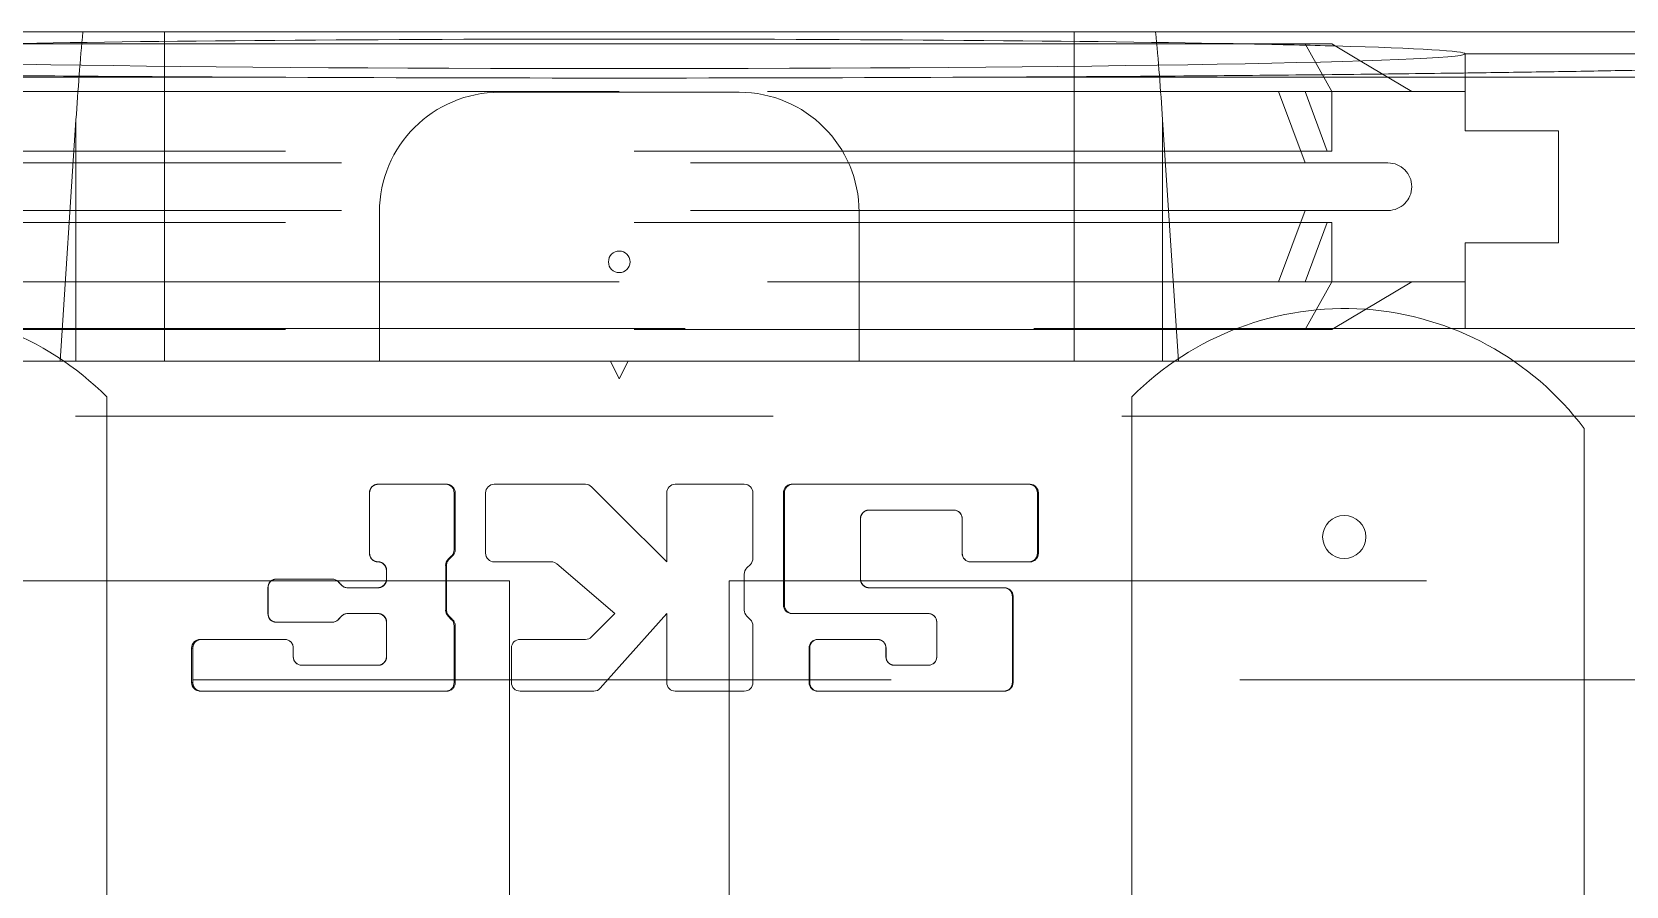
# Model space of a CAD drawing. Header units: millimetres. Extents: x -654804 to -654016, y 0 to 722.
# Drawn here: x -654501.7 to -654429.1, y 275.5 to 314.4 of the extents above; entities that cross this region are included whole.
import ezdxf

# ---------------------------------------------------------------- set-up
doc = ezdxf.new("R2010")
doc.units = ezdxf.units.MM
doc.linetypes.add('HIDDEN', pattern=[9.525, 6.35, -3.175])
for name, color, linetype, lineweight in [('Estreito visível (ISO)', 7, 'Continuous', 9), ('OCULTO', 3, 'HIDDEN', 5), ('Visível (ISO)', 7, 'Continuous', 9)]:
    doc.layers.add(name, color=color, linetype=linetype, lineweight=lineweight)

msp = doc.modelspace()

# ---------------------------------------------------------------- linework, layer by layer
at = {"layer": 'Estreito visível (ISO)'}
for p, q in [((-654491.146, 312.308), (-654538.194, 312.308)), ((-654411.755, 312.308), (-654458.804, 312.308)), ((-654482.491, 293.382), (-654482.444, 293.382)), ((-654467.458, 293.382), (-654467.506, 293.382)), ((-654459.364, 292.204), (-654459.372, 292.204)), ((-654482.763, 290.356), (-654482.72, 290.356)), ((-654482.604, 290.519), (-654482.558, 290.519)), ((-654482.491, 290.796), (-654482.444, 290.796)), ((-654459.364, 290.634), (-654459.372, 290.634)), ((-654482.876, 290.078), (-654482.835, 290.078)), ((-654487.774, 289.341), (-654487.774, 289.341)), ((-654487.614, 289.178), (-654487.614, 289.178)), ((-654467.458, 288.278), (-654467.506, 288.278)), ((-654487.774, 287.608), (-654487.774, 287.608)), ((-654487.614, 287.77), (-654487.614, 287.77)), ((-654482.876, 288.048), (-654482.835, 288.048)), ((-654482.763, 287.77), (-654482.72, 287.77)), ((-654482.604, 287.608), (-654482.558, 287.608)), ((-654460.52, 287.493), (-654460.522, 287.493)), ((-654482.491, 287.33), (-654482.444, 287.33)), ((-654489.814, 286.315), (-654489.811, 286.315)), ((-654489.814, 285.922), (-654489.811, 285.922)), ((-654466.302, 286.315), (-654466.332, 286.315)), ((-654460.52, 285.922), (-654460.522, 285.922)), ((-654482.491, 284.745), (-654482.444, 284.745)), ((-654466.302, 284.745), (-654466.332, 284.745))]:
    msp.add_line(p, q, dxfattribs=at)
at = {"layer": 'OCULTO', "ltscale": 5}
for p, q in [((-654495.68, 314.374), (-654495.68, 299.374)), ((-654454.269, 314.374), (-654454.269, 299.374)), ((-654443.76, 313.824), (-654442.546, 311.658)), ((-654441.246, 313.051), (-654438.903, 311.658)), ((-654436.475, 313.375), (-654436.475, 311.658)), ((-654436.475, 311.658), (-654436.475, 313.375)), ((-654474.975, 311.658), (-654513.475, 311.658)), ((-654436.475, 311.658), (-654474.975, 311.658)), ((-654444.975, 311.658), (-654443.76, 308.408)), ((-654443.76, 311.658), (-654442.748, 308.949)), ((-654442.546, 308.949), (-654442.546, 311.658)), ((-654436.475, 311.658), (-654436.475, 309.874)), ((-654436.475, 309.874), (-654436.475, 311.658)), ((-654436.475, 311.658), (-654436.475, 311.658)), ((-654499.705, 310.362), (-654500.425, 299.374)), ((-654499.705, 310.362), (-654499.705, 299.374)), ((-654449.524, 299.374), (-654450.244, 310.362)), ((-654450.244, 310.362), (-654450.244, 299.374)), ((-654436.475, 309.874), (-654432.225, 309.874)), ((-654432.225, 309.874), (-654432.225, 304.874)), ((-654432.225, 304.874), (-654432.225, 309.874)), ((-654439.986, 308.408), (-654509.963, 308.408)), ((-654442.546, 308.949), (-654507.403, 308.949)), ((-654439.986, 306.241), (-654509.963, 306.241)), ((-654444.975, 302.991), (-654443.76, 306.241)), ((-654442.546, 305.699), (-654507.403, 305.699)), ((-654443.76, 302.991), (-654442.748, 305.699)), ((-654442.546, 302.991), (-654442.546, 305.699)), ((-654432.225, 304.874), (-654432.225, 304.774)), ((-654432.225, 304.774), (-654432.225, 304.874)), ((-654432.225, 304.774), (-654436.475, 304.774)), ((-654436.475, 304.774), (-654436.475, 302.991)), ((-654436.475, 302.991), (-654436.475, 304.774)), ((-654474.975, 302.991), (-654513.475, 302.991)), ((-654436.475, 302.991), (-654474.975, 302.991)), ((-654443.76, 300.824), (-654442.546, 302.991)), ((-654442.546, 300.824), (-654438.903, 302.991)), ((-654436.475, 302.991), (-654436.475, 300.874)), ((-654436.475, 300.874), (-654436.475, 302.991)), ((-654436.475, 302.991), (-654436.475, 302.991)), ((-654424.35, 300.874), (-654525.6, 300.874)), ((-654442.546, 300.824), (-654507.403, 300.824)), ((-654515.704, 299.374), (-654500.425, 299.374)), ((-654500.425, 299.374), (-654500.245, 299.374)), ((-654474.975, 298.574), (-654475.375, 299.374)), ((-654474.575, 299.374), (-654474.975, 298.574)), ((-654449.704, 299.374), (-654449.524, 299.374)), ((-654449.524, 299.374), (-654434.245, 299.374)), ((-654420.35, 296.874), (-654529.6, 296.874)), ((-654486.345, 293.382), (-654486.34, 293.382)), ((-654486.34, 290.634), (-654486.34, 293.382)), ((-654455.942, 293.382), (-654455.942, 290.634)), ((-654455.895, 293.382), (-654455.942, 293.382)), ((-654463.604, 292.597), (-654463.609, 292.597)), ((-654463.997, 292.204), (-654463.997, 289.456)), ((-654463.989, 292.204), (-654463.997, 292.204)), ((-654486.345, 290.634), (-654486.34, 290.634)), ((-654455.895, 290.634), (-654455.942, 290.634)), ((-654485.96, 290.241), (-654485.952, 290.241)), ((-654485.574, 289.848), (-654485.564, 289.848)), ((-654485.564, 289.456), (-654485.564, 289.848)), ((-654551.475, 289.374), (-654479.975, 289.374)), ((-654490.97, 289.063), (-654490.96, 289.063)), ((-654490.96, 287.885), (-654490.96, 289.063)), ((-654485.96, 289.063), (-654485.952, 289.063)), ((-654485.574, 289.456), (-654485.564, 289.456)), ((-654479.975, 289.374), (-654479.975, 266.874)), ((-654469.975, 266.874), (-654469.975, 289.374)), ((-654469.975, 289.374), (-654398.475, 289.374)), ((-654463.989, 289.456), (-654463.997, 289.456)), ((-654463.604, 289.063), (-654463.609, 289.063)), ((-654457.082, 288.671), (-654457.082, 284.745)), ((-654457.051, 288.671), (-654457.082, 288.671)), ((-654490.97, 287.885), (-654490.96, 287.885)), ((-654485.96, 287.885), (-654485.952, 287.885)), ((-654485.574, 287.493), (-654485.564, 287.493)), ((-654485.564, 285.922), (-654485.564, 287.493)), ((-654494.439, 286.315), (-654494.386, 286.315)), ((-654494.386, 284.745), (-654494.386, 286.315)), ((-654485.574, 285.922), (-654485.564, 285.922)), ((-654462.835, 286.315), (-654462.835, 285.922)), ((-654462.833, 286.315), (-654462.835, 286.315)), ((-654462.833, 285.922), (-654462.835, 285.922)), ((-654485.96, 285.53), (-654485.952, 285.53)), ((-654462.448, 285.53), (-654462.448, 285.53)), ((-654414.975, 284.874), (-654534.975, 284.874)), ((-654494.439, 284.745), (-654494.386, 284.745)), ((-654457.051, 284.745), (-654457.082, 284.745))]:
    msp.add_line(p, q, dxfattribs=at)
msp.add_arc((-654439.986, 307.324), 1.083, 270, 90, dxfattribs=at)
for centre, major_axis, ratio, start_param, end_param in [((-654495.68, 297.009), (0, 31.596), 0.140541, 0.988911, 1.134464), ((-654454.269, 297.009), (0, 31.596), 0.140541, 5.148721, 5.294275), ((-654474.975, 313.375), (-38.5, 0), 0.017455, 3.703429, 3.873478)]:
    msp.add_ellipse(centre, major_axis=major_axis, ratio=ratio, start_param=start_param, end_param=end_param, dxfattribs=at)
for points, knots in [([(-654486.34, 293.382), (-654486.34, 293.431), (-654486.33, 293.484), (-654486.291, 293.58), (-654486.261, 293.624), (-654486.192, 293.694), (-654486.148, 293.724), (-654486.053, 293.764), (-654486.001, 293.774), (-654485.952, 293.774)], [0, 0, 0, 0, 0.1478793, 0.1478793, 0.2957585, 0.2957585, 0.4437206, 0.4437206, 0.5916827, 0.5916827, 0.5916827, 0.5916827]), ([(-654456.322, 293.774), (-654456.274, 293.774), (-654456.223, 293.764), (-654456.13, 293.724), (-654456.087, 293.694), (-654456.02, 293.624), (-654455.99, 293.58), (-654455.952, 293.484), (-654455.942, 293.431), (-654455.942, 293.382)], [0.5923992, 0.5923992, 0.5923992, 0.5923992, 0.7407915, 0.7407915, 0.8891839, 0.8891839, 1.0370473, 1.0370473, 1.1849107, 1.1849107, 1.1849107, 1.1849107]), ([(-654463.609, 292.597), (-654463.658, 292.597), (-654463.71, 292.587), (-654463.805, 292.547), (-654463.849, 292.516), (-654463.918, 292.447), (-654463.948, 292.403), (-654463.987, 292.306), (-654463.997, 292.253), (-654463.997, 292.204)], [-0.5916752, -0.5916752, -0.5916752, -0.5916752, -0.4437202, -0.4437202, -0.2957652, -0.2957652, -0.1478826, -0.1478826, 0, 0, 0, 0]), ([(-654485.952, 290.241), (-654486.001, 290.241), (-654486.053, 290.251), (-654486.148, 290.291), (-654486.192, 290.321), (-654486.261, 290.391), (-654486.291, 290.435), (-654486.33, 290.532), (-654486.34, 290.584), (-654486.34, 290.634)], [-0.5916827, -0.5916827, -0.5916827, -0.5916827, -0.4437206, -0.4437206, -0.2957585, -0.2957585, -0.1478793, -0.1478793, 0, 0, 0, 0]), ([(-654455.942, 290.634), (-654455.942, 290.584), (-654455.952, 290.532), (-654455.99, 290.435), (-654456.02, 290.391), (-654456.087, 290.321), (-654456.13, 290.291), (-654456.223, 290.251), (-654456.274, 290.241), (-654456.322, 290.241)], [-1.1849107, -1.1849107, -1.1849107, -1.1849107, -1.0370473, -1.0370473, -0.8891839, -0.8891839, -0.7407915, -0.7407915, -0.5923992, -0.5923992, -0.5923992, -0.5923992]), ([(-654485.564, 289.848), (-654485.564, 289.898), (-654485.574, 289.95), (-654485.613, 290.047), (-654485.643, 290.091), (-654485.712, 290.161), (-654485.756, 290.191), (-654485.852, 290.231), (-654485.903, 290.241), (-654485.952, 290.241)], [1.1834132, 1.1834132, 1.1834132, 1.1834132, 1.3313202, 1.3313202, 1.4792272, 1.4792272, 1.6271854, 1.6271854, 1.7751436, 1.7751436, 1.7751436, 1.7751436]), ([(-654490.96, 289.063), (-654490.96, 289.112), (-654490.951, 289.165), (-654490.912, 289.262), (-654490.882, 289.306), (-654490.814, 289.376), (-654490.771, 289.406), (-654490.677, 289.446), (-654490.626, 289.456), (-654490.578, 289.456)], [0, 0, 0, 0, 0.147907, 0.147907, 0.295814, 0.295814, 0.4437722, 0.4437722, 0.5917305, 0.5917305, 0.5917305, 0.5917305]), ([(-654485.952, 289.063), (-654485.903, 289.063), (-654485.851, 289.073), (-654485.756, 289.113), (-654485.712, 289.143), (-654485.643, 289.213), (-654485.613, 289.257), (-654485.574, 289.354), (-654485.564, 289.406), (-654485.564, 289.456)], [0.5916827, 0.5916827, 0.5916827, 0.5916827, 0.7396665, 0.7396665, 0.8876503, 0.8876503, 1.0355317, 1.0355317, 1.1834132, 1.1834132, 1.1834132, 1.1834132]), ([(-654463.997, 289.456), (-654463.997, 289.406), (-654463.987, 289.354), (-654463.948, 289.257), (-654463.918, 289.213), (-654463.849, 289.143), (-654463.805, 289.113), (-654463.71, 289.073), (-654463.658, 289.063), (-654463.609, 289.063)], [0, 0, 0, 0, 0.1478826, 0.1478826, 0.2957652, 0.2957652, 0.4437202, 0.4437202, 0.5916752, 0.5916752, 0.5916752, 0.5916752]), ([(-654457.462, 289.063), (-654457.414, 289.063), (-654457.363, 289.053), (-654457.27, 289.013), (-654457.227, 288.983), (-654457.159, 288.913), (-654457.13, 288.869), (-654457.091, 288.772), (-654457.082, 288.72), (-654457.082, 288.671)], [0.5920596, 0.5920596, 0.5920596, 0.5920596, 0.7402614, 0.7402614, 0.8884632, 0.8884632, 1.0363352, 1.0363352, 1.1842072, 1.1842072, 1.1842072, 1.1842072]), ([(-654490.578, 287.493), (-654490.626, 287.493), (-654490.677, 287.503), (-654490.771, 287.543), (-654490.814, 287.573), (-654490.882, 287.643), (-654490.912, 287.687), (-654490.951, 287.784), (-654490.96, 287.836), (-654490.96, 287.885)], [-0.5917305, -0.5917305, -0.5917305, -0.5917305, -0.4437722, -0.4437722, -0.295814, -0.295814, -0.147907, -0.147907, 0, 0, 0, 0]), ([(-654485.564, 287.493), (-654485.564, 287.542), (-654485.574, 287.595), (-654485.613, 287.691), (-654485.643, 287.736), (-654485.712, 287.805), (-654485.756, 287.835), (-654485.851, 287.876), (-654485.903, 287.885), (-654485.952, 287.885)], [1.1834132, 1.1834132, 1.1834132, 1.1834132, 1.3312946, 1.3312946, 1.479176, 1.479176, 1.6271598, 1.6271598, 1.7751436, 1.7751436, 1.7751436, 1.7751436]), ([(-654494.386, 286.315), (-654494.386, 286.364), (-654494.376, 286.417), (-654494.338, 286.514), (-654494.309, 286.558), (-654494.241, 286.627), (-654494.199, 286.658), (-654494.105, 286.698), (-654494.055, 286.708), (-654494.007, 286.708)], [0, 0, 0, 0, 0.14786, 0.14786, 0.2957201, 0.2957201, 0.444186, 0.444186, 0.592652, 0.592652, 0.592652, 0.592652]), ([(-654463.222, 286.708), (-654463.173, 286.708), (-654463.121, 286.698), (-654463.026, 286.658), (-654462.983, 286.627), (-654462.914, 286.558), (-654462.884, 286.514), (-654462.845, 286.417), (-654462.835, 286.364), (-654462.835, 286.315)], [0.5916293, 0.5916293, 0.5916293, 0.5916293, 0.7395387, 0.7395387, 0.8874481, 0.8874481, 1.0353375, 1.0353375, 1.1832268, 1.1832268, 1.1832268, 1.1832268]), ([(-654485.952, 285.53), (-654485.903, 285.53), (-654485.851, 285.54), (-654485.756, 285.58), (-654485.712, 285.61), (-654485.643, 285.68), (-654485.613, 285.724), (-654485.574, 285.821), (-654485.564, 285.873), (-654485.564, 285.922)], [0.5916827, 0.5916827, 0.5916827, 0.5916827, 0.7396665, 0.7396665, 0.8876503, 0.8876503, 1.0355317, 1.0355317, 1.1834132, 1.1834132, 1.1834132, 1.1834132]), ([(-654462.835, 285.922), (-654462.835, 285.873), (-654462.825, 285.821), (-654462.786, 285.724), (-654462.756, 285.68), (-654462.687, 285.61), (-654462.644, 285.58), (-654462.549, 285.54), (-654462.497, 285.53), (-654462.448, 285.53)], [0, 0, 0, 0, 0.1478883, 0.1478883, 0.2957765, 0.2957765, 0.443671, 0.443671, 0.5915655, 0.5915655, 0.5915655, 0.5915655]), ([(-654494.007, 284.352), (-654494.055, 284.352), (-654494.105, 284.362), (-654494.199, 284.402), (-654494.241, 284.432), (-654494.309, 284.502), (-654494.338, 284.546), (-654494.376, 284.643), (-654494.386, 284.695), (-654494.386, 284.745)], [-0.592652, -0.592652, -0.592652, -0.592652, -0.444186, -0.444186, -0.2957201, -0.2957201, -0.14786, -0.14786, 0, 0, 0, 0]), ([(-654457.082, 284.745), (-654457.082, 284.695), (-654457.091, 284.643), (-654457.13, 284.546), (-654457.159, 284.502), (-654457.227, 284.432), (-654457.27, 284.402), (-654457.363, 284.362), (-654457.414, 284.352), (-654457.462, 284.352)], [-1.1842072, -1.1842072, -1.1842072, -1.1842072, -1.0362546, -1.0362546, -0.8883021, -0.8883021, -0.7401809, -0.7401809, -0.5920596, -0.5920596, -0.5920596, -0.5920596])]:
    msp.add_open_spline(points, degree=3, knots=knots, dxfattribs=at)
at = {"layer": 'Visível (ISO)'}
for p, q in [((-654537.32, 314.374), (-654412.629, 314.374)), ((-654442.546, 313.824), (-654507.403, 313.824)), ((-654442.546, 313.824), (-654441.246, 313.051)), ((-654436.475, 313.375), (-654412.218, 313.375)), ((-654411.838, 313.375), (-654436.475, 313.375)), ((-654436.475, 313.375), (-654436.475, 313.375)), ((-654469.516, 311.624), (-654480.433, 311.624)), ((-654485.891, 306.166), (-654485.891, 299.374)), ((-654464.058, 299.374), (-654464.058, 306.166)), ((-654500.245, 299.374), (-654449.704, 299.374)), ((-654434.245, 299.374), (-654425.985, 299.374)), ((-654498.298, 297.75), (-654498.298, 220.998)), ((-654451.651, 220.998), (-654451.651, 297.75)), ((-654431.058, 222.433), (-654431.058, 296.316)), ((-654486.345, 290.634), (-654486.345, 293.382)), ((-654485.96, 293.774), (-654482.876, 293.774)), ((-654482.876, 293.774), (-654482.835, 293.774)), ((-654482.491, 293.382), (-654482.491, 290.796)), ((-654482.444, 293.382), (-654482.444, 290.796)), ((-654481.06, 293.382), (-654481.06, 290.634)), ((-654476.511, 293.774), (-654480.667, 293.774)), ((-654474.975, 292.4), (-654476.234, 293.659)), ((-654472.815, 293.382), (-654472.815, 290.241)), ((-654469.282, 293.774), (-654472.423, 293.774)), ((-654468.889, 290.404), (-654468.889, 293.382)), ((-654467.506, 288.278), (-654467.506, 293.382)), ((-654467.458, 293.382), (-654467.458, 288.278)), ((-654467.073, 293.774), (-654467.114, 293.774)), ((-654461.677, 293.774), (-654467.073, 293.774)), ((-654456.281, 293.774), (-654461.677, 293.774)), ((-654455.895, 290.634), (-654455.895, 293.382)), ((-654463.604, 292.597), (-654461.677, 292.597)), ((-654461.677, 292.597), (-654459.75, 292.597)), ((-654472.815, 290.241), (-654474.975, 292.4)), ((-654463.989, 289.456), (-654463.989, 292.204)), ((-654459.372, 290.634), (-654459.372, 292.204)), ((-654459.364, 292.204), (-654459.364, 290.634)), ((-654482.604, 290.519), (-654482.763, 290.356)), ((-654485.574, 289.456), (-654485.574, 289.848)), ((-654482.876, 290.078), (-654482.876, 288.048)), ((-654482.835, 290.078), (-654482.835, 288.048)), ((-654480.667, 290.241), (-654478.064, 290.241)), ((-654477.809, 290.146), (-654475.171, 287.885)), ((-654469.282, 288.048), (-654469.282, 289.686)), ((-654469.167, 289.963), (-654469.004, 290.126)), ((-654458.979, 290.241), (-654458.989, 290.241)), ((-654458.979, 290.241), (-654456.281, 290.241)), ((-654490.97, 287.885), (-654490.97, 289.063)), ((-654490.585, 289.456), (-654488.272, 289.456)), ((-654488.272, 289.456), (-654488.047, 289.456)), ((-654488.047, 289.456), (-654488.047, 289.456)), ((-654487.774, 289.341), (-654487.614, 289.178)), ((-654487.342, 289.063), (-654485.96, 289.063)), ((-654461.677, 289.063), (-654463.604, 289.063)), ((-654457.437, 289.063), (-654461.677, 289.063)), ((-654457.051, 284.745), (-654457.051, 288.671)), ((-654488.272, 287.493), (-654490.585, 287.493)), ((-654488.047, 287.493), (-654488.272, 287.493)), ((-654488.047, 287.493), (-654488.047, 287.493)), ((-654487.614, 287.77), (-654487.774, 287.608)), ((-654485.96, 287.885), (-654487.342, 287.885)), ((-654485.574, 285.922), (-654485.574, 287.493)), ((-654482.763, 287.77), (-654482.604, 287.608)), ((-654475.171, 287.885), (-654476.234, 286.823)), ((-654474.975, 285.456), (-654472.815, 287.885)), ((-654472.815, 287.885), (-654472.815, 284.745)), ((-654469.004, 287.608), (-654469.167, 287.77)), ((-654467.073, 287.885), (-654467.114, 287.885)), ((-654467.073, 287.885), (-654461.677, 287.885)), ((-654461.677, 287.885), (-654460.906, 287.885)), ((-654460.522, 285.922), (-654460.522, 287.493)), ((-654460.52, 287.493), (-654460.52, 285.922)), ((-654494.054, 286.708), (-654490.2, 286.708)), ((-654490.2, 286.708), (-654490.194, 286.708)), ((-654482.491, 287.33), (-654482.491, 284.745)), ((-654482.444, 287.33), (-654482.444, 284.745)), ((-654476.511, 286.708), (-654479.489, 286.708)), ((-654468.889, 284.745), (-654468.889, 287.33)), ((-654465.917, 286.708), (-654465.942, 286.708)), ((-654463.219, 286.708), (-654465.917, 286.708)), ((-654494.439, 284.745), (-654494.439, 286.315)), ((-654489.814, 286.315), (-654489.814, 285.922)), ((-654489.811, 286.315), (-654489.811, 285.922)), ((-654479.882, 286.315), (-654479.882, 284.745)), ((-654466.332, 284.745), (-654466.332, 286.315)), ((-654466.302, 286.315), (-654466.302, 284.745)), ((-654462.833, 285.922), (-654462.833, 286.315)), ((-654489.429, 285.53), (-654488.272, 285.53)), ((-654488.272, 285.53), (-654485.96, 285.53)), ((-654475.839, 284.484), (-654474.975, 285.456)), ((-654461.677, 285.53), (-654462.448, 285.53)), ((-654460.906, 285.53), (-654461.677, 285.53)), ((-654488.272, 284.352), (-654494.054, 284.352)), ((-654482.876, 284.352), (-654488.272, 284.352)), ((-654482.876, 284.352), (-654482.835, 284.352)), ((-654479.489, 284.352), (-654476.132, 284.352)), ((-654472.423, 284.352), (-654469.282, 284.352)), ((-654465.917, 284.352), (-654465.942, 284.352)), ((-654465.917, 284.352), (-654461.677, 284.352)), ((-654461.677, 284.352), (-654457.437, 284.352))]:
    msp.add_line(p, q, dxfattribs=at)
for centre, radius in [((-654474.975, 303.902), 0.491), ((-654441.975, 291.374), 0.983)]:
    msp.add_circle(centre, radius, dxfattribs=at)
for centre, radius, start, end in [((-654480.433, 306.166), 5.458, 90, 180), ((-654469.516, 306.166), 5.458, 0, 90), ((-654507.975, 288.128), 13.646, 44.83867, 143.1301), ((-654441.975, 288.128), 13.646, 36.8699, 135.16133), ((-654480.667, 293.382), 0.393, 90, 180), ((-654476.511, 293.382), 0.393, 45, 90), ((-654472.423, 293.382), 0.393, 90, 180), ((-654469.282, 293.382), 0.393, 0, 90), ((-654480.667, 290.634), 0.393, 180, 270), ((-654469.282, 290.404), 0.393, 315, 0), ((-654478.064, 289.848), 0.393, 49.39871, 90), ((-654468.889, 289.686), 0.393, 135, 180), ((-654468.889, 288.048), 0.393, 180, 225), ((-654469.282, 287.33), 0.393, 0, 45), ((-654479.489, 286.315), 0.393, 90, 180), ((-654476.511, 287.1), 0.393, 270, 315), ((-654479.489, 284.745), 0.393, 180, 270), ((-654476.132, 284.745), 0.393, 270, 318.36646), ((-654472.423, 284.745), 0.393, 180, 270), ((-654469.282, 284.745), 0.393, 270, 0)]:
    msp.add_arc(centre, radius, start, end, dxfattribs=at)
for centre, major_axis, ratio, start_param, end_param in [((-654474.975, 313.375), (-38.5, 0), 0.017455, 3.873478, 5.5513), ((-654474.975, 313.375), (-38.5, 0), 0.017455, 3.141593, 3.703429), ((-654474.975, 313.375), (-38.5, 0), 0.017455, 0.000779, 3.140813), ((-654474.975, 313.372), (63.032, 0), 0.017455, 4.452933, 4.971845), ((-654485.96, 293.382), (0, 0.393), 0.98179, 0, 1.570796), ((-654482.876, 293.382), (0, 0.393), 0.98179, 4.712389, 6.283185), ((-654467.073, 293.382), (0, 0.393), 0.98179, 0, 1.570796), ((-654456.281, 293.382), (0, 0.393), 0.98179, 4.712389, 6.283185), ((-654463.604, 292.204), (0, 0.393), 0.98179, 0, 1.570796), ((-654459.75, 292.204), (0, 0.393), 0.98179, 4.712389, 6.283185), ((-654485.96, 290.634), (0, -0.393), 0.98179, 4.712389, 6.283185), ((-654482.491, 290.078), (0, -0.393), 0.98179, 3.926991, 4.712389), ((-654474.975, 284.745), (69.681, 69.681), 0.095857, 1.583783, 1.586114), ((-654482.876, 290.796), (0, -0.393), 0.98179, 0.785398, 1.570796), ((-654458.979, 290.634), (0, -0.393), 0.98179, 4.712389, 6.283185), ((-654456.281, 290.634), (0, -0.393), 0.98179, 0, 1.570796), ((-654485.96, 289.848), (0, 0.393), 0.98179, 4.712389, 6.283185), ((-654490.585, 289.063), (0, 0.393), 0.98179, 0, 1.570796), ((-654488.047, 289.063), (0, 0.393), 0.98179, 5.497787, 6.283185), ((-654474.975, 289.848), (69.681, -69.681), 0.095857, 4.624075, 4.626398), ((-654487.342, 289.456), (0, -0.393), 0.98179, 5.497787, 6.283185), ((-654485.96, 289.456), (0, -0.393), 0.98179, 0, 1.570796), ((-654463.604, 289.456), (0, -0.393), 0.98179, 4.712389, 6.283185), ((-654457.437, 288.671), (0, 0.393), 0.98179, 4.712389, 6.283185), ((-654467.073, 288.278), (0, -0.393), 0.98179, 4.712389, 6.283185), ((-654490.585, 287.885), (0, -0.393), 0.98179, 4.712389, 6.283185), ((-654488.047, 287.885), (0, -0.393), 0.98179, 0, 0.785398), ((-654474.975, 287.1), (69.681, 69.681), 0.095857, 1.656787, 1.65911), ((-654487.342, 287.493), (0, 0.393), 0.98179, 0, 0.785398), ((-654485.96, 287.493), (0, 0.393), 0.98179, 4.712389, 6.283185), ((-654482.491, 288.048), (0, -0.393), 0.98179, 4.712389, 5.497787), ((-654474.975, 293.382), (69.681, -69.681), 0.095857, 4.697071, 4.699402), ((-654482.876, 287.33), (0, -0.393), 0.98179, 1.570796, 2.356194), ((-654460.906, 287.493), (0, 0.393), 0.98179, 4.712389, 6.283185), ((-654494.054, 286.315), (0, 0.393), 0.98179, 0, 1.570796), ((-654490.2, 286.315), (0, 0.393), 0.98179, 4.712389, 6.283185), ((-654465.917, 286.315), (0, 0.393), 0.98179, 0, 1.570796), ((-654463.219, 286.315), (0, 0.393), 0.98179, 4.712389, 6.283185), ((-654489.429, 285.922), (0, -0.393), 0.98179, 4.712389, 6.283185), ((-654485.96, 285.922), (0, -0.393), 0.98179, 0, 1.570796), ((-654462.448, 285.922), (0, -0.393), 0.98179, 4.712389, 6.283185), ((-654460.906, 285.922), (0, -0.393), 0.98179, 0, 1.570796), ((-654494.054, 284.745), (0, -0.393), 0.98179, 4.712389, 6.283185), ((-654482.876, 284.745), (0, -0.393), 0.98179, 0, 1.570796), ((-654465.917, 284.745), (0, -0.393), 0.98179, 4.712389, 6.283185), ((-654457.437, 284.745), (0, -0.393), 0.98179, 0, 1.570796)]:
    msp.add_ellipse(centre, major_axis=major_axis, ratio=ratio, start_param=start_param, end_param=end_param, dxfattribs=at)
for points, knots in [([(-654491.146, 312.308), (-654492.735, 312.316), (-654494.302, 312.324), (-654498.055, 312.347), (-654500.194, 312.363), (-654503.031, 312.386), (-654503.902, 312.394), (-654505.662, 312.411), (-654506.55, 312.419), (-654508.301, 312.438), (-654509.164, 312.447), (-654510.824, 312.467), (-654511.622, 312.477), (-654513.458, 312.5), (-654514.571, 312.516), (-654516.78, 312.548), (-654517.877, 312.566), (-654519.995, 312.602), (-654521.017, 312.621), (-654522.941, 312.658), (-654523.845, 312.677), (-654525.905, 312.724), (-654527.115, 312.754), (-654529.394, 312.817), (-654530.461, 312.851), (-654532.385, 312.92), (-654533.242, 312.955), (-654534.713, 313.025), (-654535.328, 313.06), (-654536.226, 313.122), (-654536.584, 313.151), (-654537.166, 313.211), (-654537.388, 313.242), (-654537.678, 313.305), (-654537.744, 313.336), (-654537.735, 313.369), (-654537.734, 313.372), (-654537.732, 313.375)], [15.388751, 15.388751, 15.388751, 15.388751, 19.933754, 19.933754, 26.578339, 26.578339, 29.369927, 29.369927, 32.161515, 32.161515, 34.953104, 34.953104, 37.744692, 37.744692, 41.799261, 41.799261, 45.85383, 45.85383, 49.908399, 49.908399, 53.962968, 53.962968, 59.996211, 59.996211, 66.029454, 66.029454, 72.062697, 72.062697, 78.095939, 78.095939, 82.999605, 82.999605, 87.903272, 87.903272, 92.806938, 92.806938, 93.255523, 93.255523, 93.255523, 93.255523]), ([(-654412.218, 313.375), (-654412.216, 313.372), (-654412.214, 313.369), (-654412.205, 313.336), (-654412.271, 313.305), (-654412.561, 313.242), (-654412.784, 313.211), (-654413.365, 313.151), (-654413.723, 313.122), (-654414.622, 313.06), (-654415.236, 313.025), (-654416.707, 312.955), (-654417.564, 312.92), (-654419.488, 312.851), (-654420.556, 312.817), (-654422.834, 312.754), (-654424.045, 312.724), (-654426.105, 312.677), (-654427.008, 312.658), (-654428.933, 312.621), (-654429.954, 312.602), (-654432.072, 312.566), (-654433.169, 312.548), (-654435.378, 312.516), (-654436.492, 312.5), (-654438.327, 312.477), (-654439.125, 312.467), (-654440.785, 312.447), (-654441.648, 312.438), (-654443.399, 312.419), (-654444.287, 312.411), (-654446.047, 312.394), (-654446.918, 312.386), (-654449.755, 312.363), (-654451.894, 312.347), (-654455.647, 312.324), (-654457.214, 312.316), (-654458.804, 312.308)], [548.487003, 548.487003, 548.487003, 548.487003, 548.935588, 548.935588, 553.839254, 553.839254, 558.74292, 558.74292, 563.646586, 563.646586, 569.679829, 569.679829, 575.713072, 575.713072, 581.746314, 581.746314, 587.779557, 587.779557, 591.834126, 591.834126, 595.888695, 595.888695, 599.943264, 599.943264, 603.997833, 603.997833, 606.789422, 606.789422, 609.58101, 609.58101, 612.372598, 612.372598, 615.164187, 615.164187, 621.808771, 621.808771, 626.353774, 626.353774, 626.353774, 626.353774]), ([(-654482.835, 293.774), (-654482.786, 293.774), (-654482.734, 293.764), (-654482.637, 293.724), (-654482.593, 293.694), (-654482.523, 293.624), (-654482.493, 293.58), (-654482.453, 293.484), (-654482.444, 293.431), (-654482.444, 293.382)], [0.5923992, 0.5923992, 0.5923992, 0.5923992, 0.7407915, 0.7407915, 0.8891839, 0.8891839, 1.0370473, 1.0370473, 1.1849107, 1.1849107, 1.1849107, 1.1849107]), ([(-654467.506, 293.382), (-654467.506, 293.431), (-654467.496, 293.484), (-654467.456, 293.58), (-654467.426, 293.624), (-654467.356, 293.694), (-654467.312, 293.724), (-654467.216, 293.764), (-654467.163, 293.774), (-654467.114, 293.774)], [0, 0, 0, 0, 0.1478634, 0.1478634, 0.2957268, 0.2957268, 0.4441191, 0.4441191, 0.5925115, 0.5925115, 0.5925115, 0.5925115]), ([(-654459.372, 292.204), (-654459.372, 292.253), (-654459.381, 292.306), (-654459.42, 292.403), (-654459.45, 292.447), (-654459.518, 292.516), (-654459.561, 292.547), (-654459.655, 292.587), (-654459.707, 292.597), (-654459.755, 292.597)], [1.1833107, 1.1833107, 1.1833107, 1.1833107, 1.3311933, 1.3311933, 1.4790758, 1.4790758, 1.6270309, 1.6270309, 1.7749859, 1.7749859, 1.7749859, 1.7749859]), ([(-654482.72, 290.356), (-654482.755, 290.321), (-654482.785, 290.277), (-654482.825, 290.18), (-654482.835, 290.128), (-654482.835, 290.078)], [-0.295966, -0.295966, -0.295966, -0.295966, -0.147983, -0.147983, 0, 0, 0, 0]), ([(-654482.444, 290.796), (-654482.444, 290.747), (-654482.453, 290.694), (-654482.493, 290.597), (-654482.524, 290.553), (-654482.558, 290.519)], [1.1849107, 1.1849107, 1.1849107, 1.1849107, 1.3329025, 1.3329025, 1.4808944, 1.4808944, 1.4808944, 1.4808944]), ([(-654458.989, 290.241), (-654459.037, 290.241), (-654459.088, 290.251), (-654459.182, 290.291), (-654459.226, 290.321), (-654459.293, 290.391), (-654459.323, 290.435), (-654459.362, 290.532), (-654459.372, 290.584), (-654459.372, 290.634)], [-0.5917393, -0.5917393, -0.5917393, -0.5917393, -0.4437728, -0.4437728, -0.2958062, -0.2958062, -0.1479031, -0.1479031, 0, 0, 0, 0]), ([(-654488.047, 289.456), (-654487.998, 289.456), (-654487.946, 289.446), (-654487.851, 289.406), (-654487.808, 289.376), (-654487.774, 289.341)], [0.5915382, 0.5915382, 0.5915382, 0.5915382, 0.7394243, 0.7394243, 0.8873104, 0.8873104, 0.8873104, 0.8873104]), ([(-654487.614, 289.178), (-654487.579, 289.143), (-654487.536, 289.113), (-654487.441, 289.073), (-654487.389, 289.063), (-654487.341, 289.063)], [0.2957713, 0.2957713, 0.2957713, 0.2957713, 0.4436639, 0.4436639, 0.5915565, 0.5915565, 0.5915565, 0.5915565]), ([(-654467.114, 287.885), (-654467.163, 287.885), (-654467.216, 287.895), (-654467.312, 287.935), (-654467.356, 287.966), (-654467.426, 288.035), (-654467.456, 288.079), (-654467.496, 288.176), (-654467.506, 288.229), (-654467.506, 288.278)], [-0.5925115, -0.5925115, -0.5925115, -0.5925115, -0.4441191, -0.4441191, -0.2957268, -0.2957268, -0.1478634, -0.1478634, 0, 0, 0, 0]), ([(-654487.774, 287.608), (-654487.808, 287.573), (-654487.851, 287.543), (-654487.946, 287.503), (-654487.998, 287.493), (-654488.047, 287.493)], [1.4788518, 1.4788518, 1.4788518, 1.4788518, 1.6267379, 1.6267379, 1.774624, 1.774624, 1.774624, 1.774624]), ([(-654487.341, 287.885), (-654487.389, 287.885), (-654487.441, 287.876), (-654487.536, 287.835), (-654487.579, 287.805), (-654487.614, 287.77)], [1.7747078, 1.7747078, 1.7747078, 1.7747078, 1.9226004, 1.9226004, 2.070493, 2.070493, 2.070493, 2.070493]), ([(-654482.835, 288.048), (-654482.835, 287.999), (-654482.825, 287.946), (-654482.785, 287.849), (-654482.755, 287.805), (-654482.72, 287.77)], [0, 0, 0, 0, 0.147983, 0.147983, 0.295966, 0.295966, 0.295966, 0.295966]), ([(-654482.558, 287.608), (-654482.558, 287.608), (-654482.558, 287.608), (-654482.523, 287.573), (-654482.493, 287.529), (-654482.453, 287.432), (-654482.444, 287.379), (-654482.444, 287.33)], [0.8889281, 0.8889281, 0.8889281, 0.8889281, 0.8891839, 0.8891839, 1.0370473, 1.0370473, 1.1849107, 1.1849107, 1.1849107, 1.1849107]), ([(-654460.522, 287.493), (-654460.522, 287.542), (-654460.532, 287.595), (-654460.571, 287.691), (-654460.601, 287.736), (-654460.669, 287.805), (-654460.712, 287.835), (-654460.807, 287.876), (-654460.858, 287.885), (-654460.907, 287.885)], [1.1831151, 1.1831151, 1.1831151, 1.1831151, 1.3309997, 1.3309997, 1.4788844, 1.4788844, 1.6267825, 1.6267825, 1.7746806, 1.7746806, 1.7746806, 1.7746806]), ([(-654490.194, 286.708), (-654490.146, 286.708), (-654490.095, 286.698), (-654490, 286.658), (-654489.957, 286.627), (-654489.889, 286.558), (-654489.86, 286.514), (-654489.82, 286.417), (-654489.811, 286.364), (-654489.811, 286.315)], [0.5916752, 0.5916752, 0.5916752, 0.5916752, 0.7396121, 0.7396121, 0.8875491, 0.8875491, 1.0354299, 1.0354299, 1.1833107, 1.1833107, 1.1833107, 1.1833107]), ([(-654466.332, 286.315), (-654466.332, 286.364), (-654466.322, 286.417), (-654466.283, 286.514), (-654466.253, 286.558), (-654466.183, 286.628), (-654466.139, 286.658), (-654466.043, 286.698), (-654465.991, 286.708), (-654465.942, 286.708)], [0, 0, 0, 0, 0.1479526, 0.1479526, 0.2959051, 0.2959051, 0.4440263, 0.4440263, 0.5921476, 0.5921476, 0.5921476, 0.5921476]), ([(-654489.811, 285.922), (-654489.811, 285.873), (-654489.801, 285.821), (-654489.762, 285.724), (-654489.732, 285.68), (-654489.664, 285.61), (-654489.621, 285.58), (-654489.527, 285.54), (-654489.475, 285.53), (-654489.427, 285.53)], [0, 0, 0, 0, 0.1478915, 0.1478915, 0.295783, 0.295783, 0.4436879, 0.4436879, 0.5915928, 0.5915928, 0.5915928, 0.5915928]), ([(-654460.907, 285.53), (-654460.858, 285.53), (-654460.807, 285.54), (-654460.712, 285.58), (-654460.669, 285.61), (-654460.601, 285.68), (-654460.571, 285.724), (-654460.532, 285.821), (-654460.522, 285.873), (-654460.522, 285.922)], [0.5915496, 0.5915496, 0.5915496, 0.5915496, 0.7394441, 0.7394441, 0.8873386, 0.8873386, 1.0352269, 1.0352269, 1.1831151, 1.1831151, 1.1831151, 1.1831151]), ([(-654482.444, 284.745), (-654482.444, 284.695), (-654482.453, 284.643), (-654482.493, 284.546), (-654482.523, 284.502), (-654482.593, 284.432), (-654482.637, 284.402), (-654482.734, 284.362), (-654482.786, 284.352), (-654482.835, 284.352)], [1.1849107, 1.1849107, 1.1849107, 1.1849107, 1.3327741, 1.3327741, 1.4806375, 1.4806375, 1.6290299, 1.6290299, 1.7774223, 1.7774223, 1.7774223, 1.7774223]), ([(-654465.942, 284.352), (-654465.991, 284.352), (-654466.043, 284.362), (-654466.139, 284.402), (-654466.183, 284.432), (-654466.253, 284.502), (-654466.283, 284.546), (-654466.322, 284.643), (-654466.332, 284.695), (-654466.332, 284.745)], [-0.5921476, -0.5921476, -0.5921476, -0.5921476, -0.4439457, -0.4439457, -0.2957439, -0.2957439, -0.147872, -0.147872, 0, 0, 0, 0])]:
    msp.add_open_spline(points, degree=3, knots=knots, dxfattribs=at)

doc.saveas('drawing.dxf')
